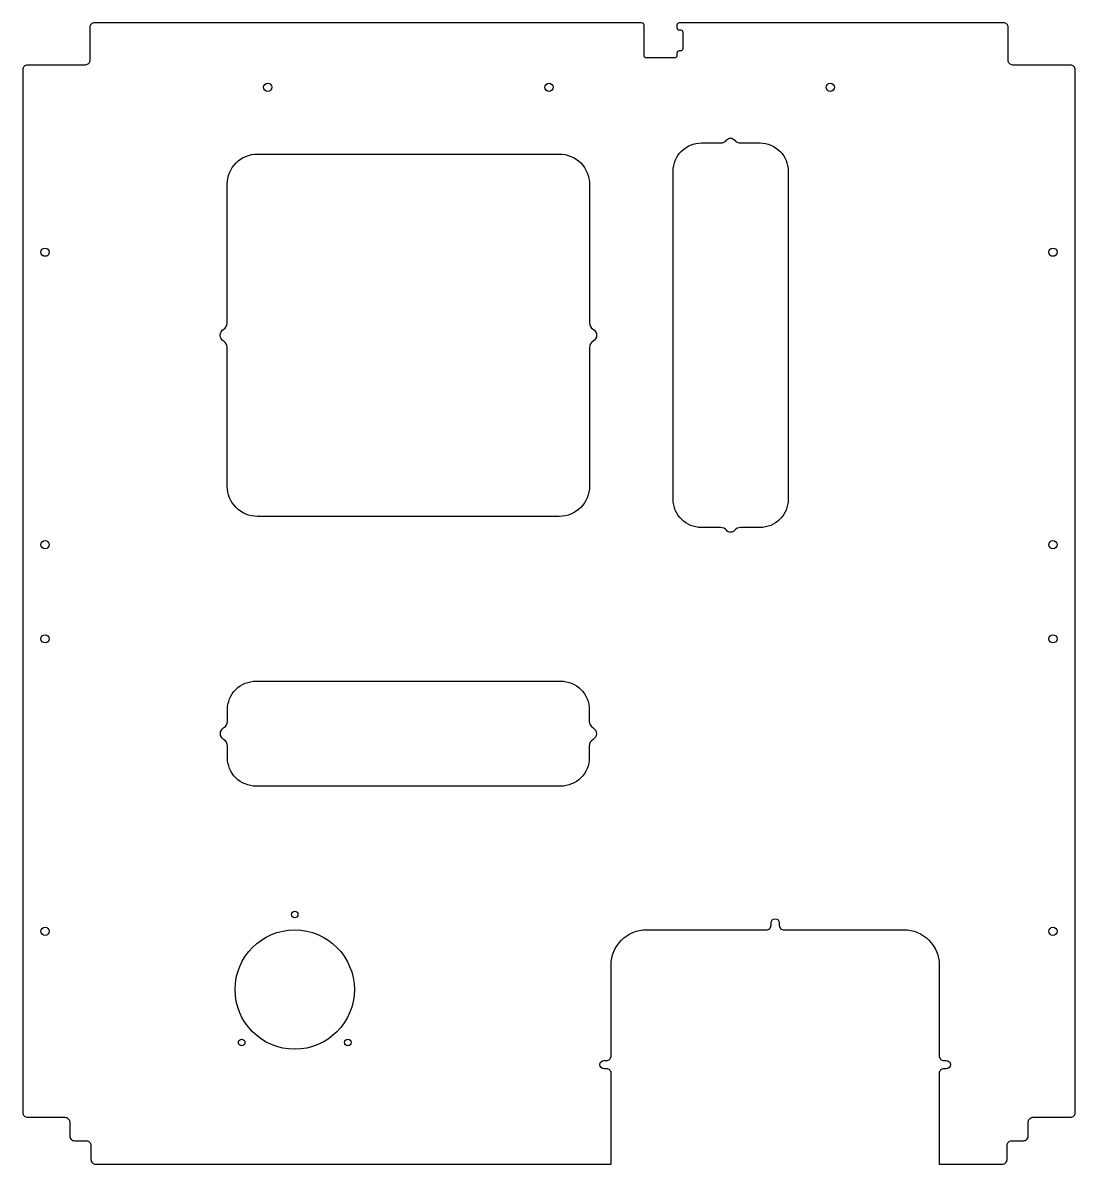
# Model space of a CAD drawing. Header units: millimetres. Extents: x -225 to 225, y 0 to 488.
import ezdxf

# ---------------------------------------------------------------- set-up
doc = ezdxf.new("R2010")
doc.units = ezdxf.units.MM
doc.layers.get('0').update_dxf_attribs({"linetype": 'CONTINUOUS'})

msp = doc.modelspace()

# ---------------------------------------------------------------- linework, layer by layer
for points in [[(55.58, 475.5, 0.414214), (54.58, 474.5), (54.58, 473.5, -0.414214), (53.58, 472.5), (41.58, 472.5, -0.414214), (40.58, 473.5), (40.58, 486.5, 0.414214), (39.58, 487.5), (-193.93, 487.5, 0.414214), (-195.93, 485.5), (-195.93, 471.5, -0.414214), (-197.93, 469.5), (-222.5, 469.5, 0.414214), (-224.5, 467.5), (-224.5, 22.5, 0.414214), (-222.5, 20.5), (-206.5, 20.5, -0.414214), (-204.5, 18.5), (-204.5, 12.5, 0.414214), (-202.5, 10.5), (-197.43, 10.5, -0.414214), (-195.43, 8.5), (-195.43, 2.5, 0.414214), (-193.43, 0.5), (26.5, 0.5), (26.5, 39.25, 0.414214), (24.5, 41.25), (23.5, 41.25, -1), (23.5, 44.75), (24.5, 44.75, 0.414214), (26.5, 46.75), (26.5, 85.5, -0.414214), (41.5, 100.5), (92.75, 100.5, 0.414214), (94.75, 102.5), (94.75, 103.5, -1), (98.25, 103.5), (98.25, 102.5, 0.414214), (100.25, 100.5), (151.5, 100.5, -0.414214), (166.5, 85.5), (166.5, 46.75, 0.414214), (168.5, 44.75), (169.5, 44.75, -1), (169.5, 41.25), (168.5, 41.25, 0.414214), (166.5, 39.25), (166.5, 0.5), (193.43, 0.5, 0.414214), (195.43, 2.5), (195.43, 8.5, -0.414214), (197.43, 10.5), (202.5, 10.5, 0.414214), (204.5, 12.5), (204.5, 18.5, -0.414214), (206.5, 20.5), (222.5, 20.5, 0.414214), (224.5, 22.5), (224.5, 467.5, 0.414214), (222.5, 469.5), (197.93, 469.5, -0.414214), (195.93, 471.5), (195.93, 485.5, 0.414214), (193.93, 487.5), (55.58, 487.5, 0.414214), (54.58, 486.5), (54.58, 485.5, 0.414214), (55.58, 484.5), (56.08, 484.5, -0.414214), (57.08, 483.5), (57.08, 476.5, -0.414214), (56.08, 475.5)], [(79.28, 437.41, 0.232914), (81.66, 436.24), (90, 436.24, -0.414214), (102.04, 424.2), (102.04, 284.2, -0.414214), (90, 272.16), (81.66, 272.16, 0.232914), (79.28, 270.99, -0.492548), (75.72, 270.99, 0.232914), (73.34, 272.16), (65, 272.16, -0.414214), (52.96, 284.2), (52.96, 424.2, -0.414214), (65, 436.24), (73.34, 436.24, 0.232914), (75.72, 437.41, -0.492548)], [(-137.3, 349, 0.267949), (-138.8, 351.6, -0.57735), (-138.8, 356.8, 0.267949), (-137.3, 359.4), (-137.3, 418.6, -0.414214), (-124.4, 431.5), (4.4, 431.5, -0.414214), (17.3, 418.6), (17.3, 359.4, 0.267949), (18.8, 356.8, -0.57735), (18.8, 351.6, 0.267949), (17.3, 349), (17.3, 289.8, -0.414214), (4.4, 276.9), (-124.4, 276.9, -0.414214), (-137.3, 289.8)], [(-137.2, 179, 0.267949), (-138.7, 181.6, -0.57735), (-138.7, 186.8, 0.267949), (-137.2, 189.4), (-137.2, 194.4, -0.414214), (-125, 206.6), (5, 206.6, -0.414214), (17.2, 194.4), (17.2, 189.4, 0.267949), (18.7, 186.8, -0.57735), (18.7, 181.6, 0.267949), (17.2, 179), (17.2, 174, -0.414214), (5, 161.8), (-125, 161.8, -0.414214), (-137.2, 174)]]:
    msp.add_lwpolyline(points, format="xyb", close=True)
for centre, radius in [((-120, 460), 1.75), ((0, 460), 1.75), ((120, 460), 1.75), ((-215, 389.62), 1.75), ((215, 389.62), 1.75), ((-215, 264.85), 1.75), ((215, 264.85), 1.75), ((-215, 224.65), 1.75), ((215, 224.65), 1.75), ((-108.5, 107), 1.4), ((-215, 99.87), 1.75), ((-108.5, 75), 25.45), ((215, 99.87), 1.75), ((-131.13, 52.37), 1.4), ((-85.87, 52.37), 1.4)]:
    msp.add_circle(centre, radius)

doc.saveas('drawing.dxf')
